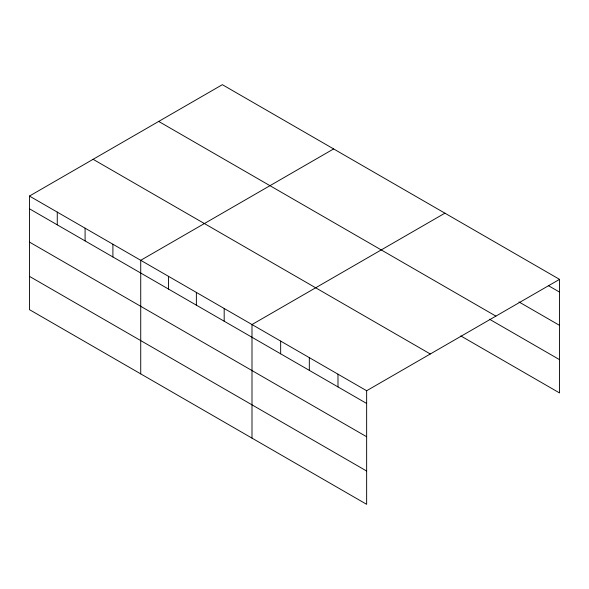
<?xml version="1.0" encoding="UTF-8"?>
<svg xmlns="http://www.w3.org/2000/svg" width="589" height="589" viewBox="0 0 589 589"><rect width="100%" height="100%" fill="white"/><g stroke="black" fill="none" stroke-linecap="round" stroke-linejoin="round"><path stroke-width="0.88" d="M29.45 196.056L366.645 390.735L366.645 504.317L29.45 309.637L29.45 196.056L222.355 84.683L559.55 279.363L559.55 392.944L460.826 335.944M333.632 148.929L140.727 260.301L140.727 373.882M444.901 213.174L251.996 324.546L251.996 438.128M366.645 390.735L559.55 279.363M548.403 285.658L559.55 292.092M518.946 301.929L559.55 325.371M158.699 121.437L495.894 316.116M489.488 319.216L559.55 359.665M93.106 159.302L430.301 353.982M29.45 208.786L366.645 403.465M29.45 242.072L366.645 436.743M29.45 276.359L366.645 471.038M337.983 374.184L337.983 386.921M309.321 357.641L309.321 370.371M280.659 341.09L280.659 353.827M224.181 308.481L224.181 321.211M196.365 292.424L196.365 305.154M168.542 276.359L168.542 289.096M112.904 244.236L112.904 256.973M85.088 228.179L85.088 240.908M57.266 212.114L57.266 224.851"/></g></svg>
